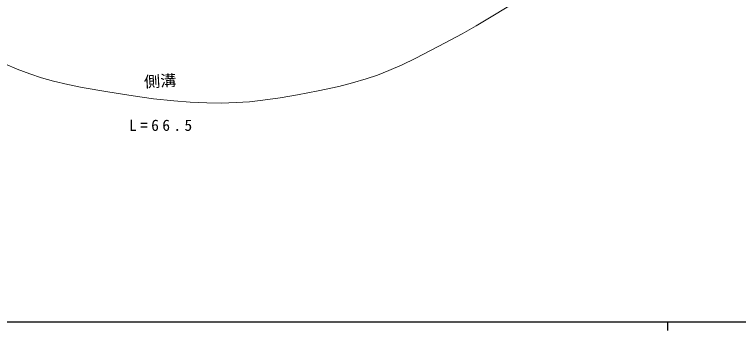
# Model space of a CAD drawing. Units: millimetres, scale not verified. Extents: x 40000 to 680000, y 20000 to 380000.
# Drawn here: x 91825 to 176288, y 204000 to 240889 of the extents above; entities that cross this region are included whole.
import ezdxf
from ezdxf.enums import TextEntityAlignment as Align

# ---------------------------------------------------------------- set-up
doc = ezdxf.new("R2010")
doc.units = ezdxf.units.MM
doc.header["$LTSCALE"] = 1000
doc.layers.add('M-STR-HTXT', color=7, linetype='Continuous', lineweight=13)
doc.layers.add('M-TTL-BAND', color=7, linetype='Continuous', lineweight=25)
doc.styles.add('ＭＳ ゴシック', font='')
doc.styles.get('ＭＳ ゴシック').set_extended_font_data('MS Gothic')

msp = doc.modelspace()

# ---------------------------------------------------------------- linework, layer by layer
at = {"layer": 'M-STR-HTXT'}
for p, q in [((151233, 242934), (145690, 239554)), ((144047, 238648), (144869, 239100)), ((144869, 239100), (145690, 239554)), ((141325, 237171), (144047, 238648)), ((138570, 235745), (141325, 237171)), ((137036, 235009), (138570, 235745)), ((90693, 235137), (92149, 234522)), ((135480, 234330), (137036, 235009)), ((92149, 234522), (93625, 233963)), ((93625, 233963), (94988, 233510)), ((134169, 233822), (135480, 234330)), ((94988, 233510), (96369, 233114)), ((131256, 232907), (132846, 233373)), ((132846, 233373), (134169, 233822)), ((96369, 233114), (98039, 232710)), ((98039, 232710), (99734, 232361)), ((99734, 232361), (102696, 231841)), ((127257, 231973), (129656, 232501)), ((129656, 232501), (131256, 232907)), ((102696, 231841), (105662, 231382)), ((122821, 231157), (124854, 231506)), ((124854, 231506), (127257, 231973)), ((105662, 231382), (108026, 231058)), ((108026, 231058), (110398, 230794)), ((110398, 230794), (112333, 230651)), ((112333, 230651), (114273, 230567)), ((115972, 230551), (117671, 230595)), ((117671, 230595), (119225, 230701)), ((119225, 230701), (120783, 230868)), ((120783, 230868), (122821, 231157)), ((114273, 230567), (115972, 230551))]:
    msp.add_line(p, q, dxfattribs=at)
at = {"layer": 'M-TTL-BAND'}
for p, q in [((40000, 205000), (579000, 205000)), ((168000, 205000), (168000, 204000))]:
    msp.add_line(p, q, dxfattribs=at)

# ---------------------------------------------------------------- texts
at = {"layer": 'M-STR-HTXT', "style": 'ＭＳ ゴシック', "width": 1.05}
msp.add_text('側溝', height=1320, rotation=3.3, dxfattribs=at).set_placement((106994, 231966), align=Align.BOTTOM_LEFT)
at = {"layer": 'M-STR-HTXT', "insert": (105190, 227282), "char_height": 1320, "attachment_point": 7, "style": 'ＭＳ ゴシック'}
msp.add_mtext('\\T1.44;L=66.5', dxfattribs=at)

doc.saveas('drawing.dxf')
